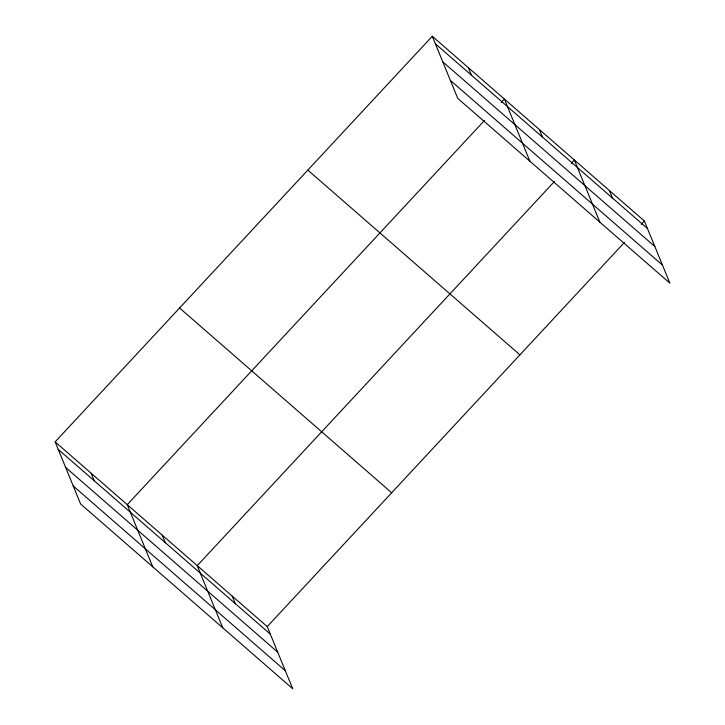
<?xml version="1.0" encoding="UTF-8"?>
<svg xmlns="http://www.w3.org/2000/svg" width="725" height="725" viewBox="0 0 725 725"><rect width="100%" height="100%" fill="white"/><g stroke="black" fill="none" stroke-linecap="round" stroke-linejoin="round"><path stroke-width="1.09" d="M55.136 441.86L267.235 626.608L292.719 688.75L80.62 503.993L55.136 441.86L432.281 36.25L644.38 221.007L669.864 283.14L457.765 98.392L432.281 36.25M484.418 120.549L127.247 504.673L152.73 566.814M501.319 102.37L504.392 99.071L529.884 161.204M554.417 181.522L197.236 565.645L222.729 627.778M571.318 163.343L574.39 160.035L599.874 222.176M267.235 626.608L624.406 242.485M641.308 224.306L644.38 221.007M435.372 43.781L647.47 228.538M442.757 61.797L654.865 246.554M450.379 80.366L662.478 265.123M307.826 170.103L519.925 354.851M179.592 308.007L391.69 492.764M58.217 449.391L270.325 634.139M65.613 467.407L277.711 652.165M73.225 485.977L285.324 670.734M609.39 190.521L612.471 198.052M539.391 129.548L542.481 137.079M468.341 67.661L471.431 75.192M232.236 596.131L235.326 603.662M162.246 535.159L165.336 542.69M91.187 473.262L94.277 480.793"/></g></svg>
